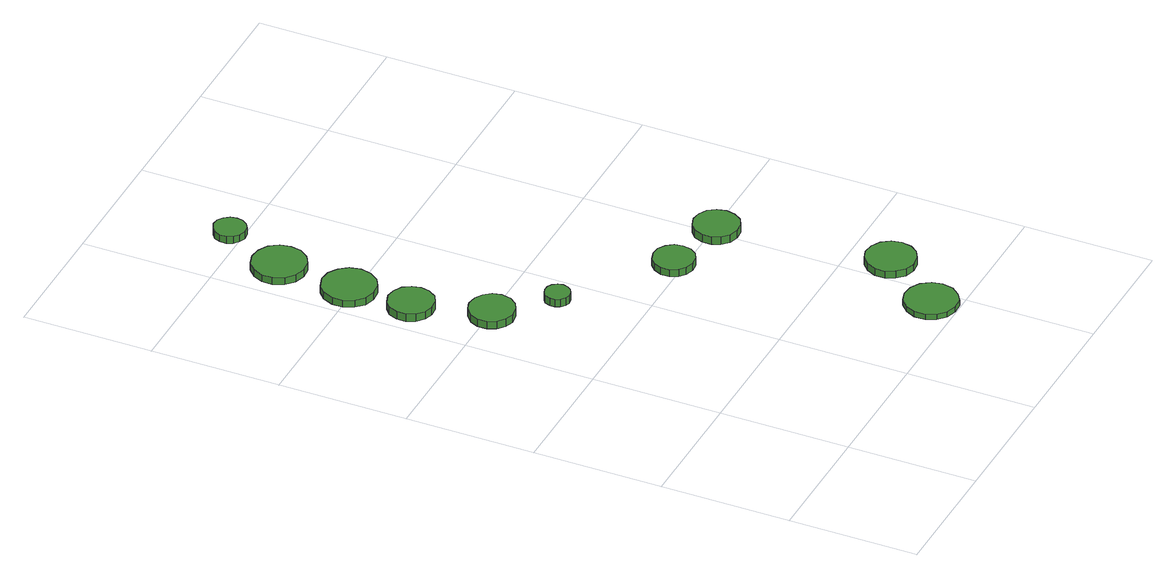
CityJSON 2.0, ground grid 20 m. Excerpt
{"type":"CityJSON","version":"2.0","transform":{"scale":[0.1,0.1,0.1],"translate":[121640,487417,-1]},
"CityObjects":{
"tree1":{"type":"SolitaryVegetationObject","attributes":{"function":"something"},"geometry":[{"type":"MultiSurface","lod":"1","boundaries":[[[0,1,2,3,4,5,6,7,8,9,10,11,12,13,14]],[[15,16,17,18,19,20,21,22,23,24,25,26,27,28,29]],[[0,29,28,1]],[[1,28,27,2]],[[2,27,26,3]],[[3,26,25,4]],[[4,25,24,5]],[[5,24,23,6]],[[6,23,22,7]],[[7,22,21,8]],[[8,21,20,9]],[[9,20,19,10]],[[10,19,18,11]],[[11,18,17,12]],[[12,17,16,13]],[[13,16,15,14]],[[14,15,29,0]]]}]},
"tree2":{"type":"SolitaryVegetationObject","attributes":{"function":"something"},"geometry":[{"type":"MultiSurface","lod":"1","boundaries":[[[30,31,32,33,34,35,36,37,38,39,40,41,42,43,44]],[[45,46,47,48,49,50,51,52,53,54,55,56,57,58,59]],[[30,59,58,31]],[[31,58,57,32]],[[32,57,56,33]],[[33,56,55,34]],[[34,55,54,35]],[[35,54,53,36]],[[36,53,52,37]],[[37,52,51,38]],[[38,51,50,39]],[[39,50,49,40]],[[40,49,48,41]],[[41,48,47,42]],[[42,47,46,43]],[[43,46,45,44]],[[44,45,59,30]]]}]},
"tree3":{"type":"SolitaryVegetationObject","attributes":{"function":"something"},"geometry":[{"type":"MultiSurface","lod":"1","boundaries":[[[60,61,62,63,64,65,66,67,68,69,70,71,72,73,74]],[[75,76,77,78,79,80,81,82,83,84,85,86,87,88,89]],[[60,89,88,61]],[[61,88,87,62]],[[62,87,86,63]],[[63,86,85,64]],[[64,85,84,65]],[[65,84,83,66]],[[66,83,82,67]],[[67,82,81,68]],[[68,81,80,69]],[[69,80,79,70]],[[70,79,78,71]],[[71,78,77,72]],[[72,77,76,73]],[[73,76,75,74]],[[74,75,89,60]]]}]},
"tree4":{"type":"SolitaryVegetationObject","attributes":{"function":"something"},"geometry":[{"type":"MultiSurface","lod":"1","boundaries":[[[90,91,92,93,94,95,96,97,98,99,100,101,102,103,104]],[[105,106,107,108,109,110,111,112,113,114,115,116,117,118,119]],[[90,119,118,91]],[[91,118,117,92]],[[92,117,116,93]],[[93,116,115,94]],[[94,115,114,95]],[[95,114,113,96]],[[96,113,112,97]],[[97,112,111,98]],[[98,111,110,99]],[[99,110,109,100]],[[100,109,108,101]],[[101,108,107,102]],[[102,107,106,103]],[[103,106,105,104]],[[104,105,119,90]]]}]},
"tree5":{"type":"SolitaryVegetationObject","attributes":{"function":"something"},"geometry":[{"type":"MultiSurface","lod":"1","boundaries":[[[120,121,122,123,124,125,126,127,128,129,130,131,132,133,134]],[[135,136,137,138,139,140,141,142,143,144,145,146,147,148,149]],[[120,149,148,121]],[[121,148,147,122]],[[122,147,146,123]],[[123,146,145,124]],[[124,145,144,125]],[[125,144,143,126]],[[126,143,142,127]],[[127,142,141,128]],[[128,141,140,129]],[[129,140,139,130]],[[130,139,138,131]],[[131,138,137,132]],[[132,137,136,133]],[[133,136,135,134]],[[134,135,149,120]]]}]},
"tree6":{"type":"SolitaryVegetationObject","attributes":{"function":"something"},"geometry":[{"type":"MultiSurface","lod":"1","boundaries":[[[150,151,152,153,154,155,156,157,158,159,160,161,162,163,164]],[[165,166,167,168,169,170,171,172,173,174,175,176,177,178,179]],[[150,179,178,151]],[[151,178,177,152]],[[152,177,176,153]],[[153,176,175,154]],[[154,175,174,155]],[[155,174,173,156]],[[156,173,172,157]],[[157,172,171,158]],[[158,171,170,159]],[[159,170,169,160]],[[160,169,168,161]],[[161,168,167,162]],[[162,167,166,163]],[[163,166,165,164]],[[164,165,179,150]]]}]},
"tree7":{"type":"SolitaryVegetationObject","attributes":{"function":"something"},"geometry":[{"type":"MultiSurface","lod":"1","boundaries":[[[180,181,182,183,184,185,186,187,188,189,190,191,192,193,194]],[[195,196,197,198,199,200,201,202,203,204,205,206,207,208,209]],[[180,209,208,181]],[[181,208,207,182]],[[182,207,206,183]],[[183,206,205,184]],[[184,205,204,185]],[[185,204,203,186]],[[186,203,202,187]],[[187,202,201,188]],[[188,201,200,189]],[[189,200,199,190]],[[190,199,198,191]],[[191,198,197,192]],[[192,197,196,193]],[[193,196,195,194]],[[194,195,209,180]]]}]},
"tree8":{"type":"SolitaryVegetationObject","attributes":{"function":"something"},"geometry":[{"type":"MultiSurface","lod":"1","boundaries":[[[210,211,212,213,214,215,216,217,218,219,220,221,222,223,224]],[[225,226,227,228,229,230,231,232,233,234,235,236,237,238,239]],[[210,239,238,211]],[[211,238,237,212]],[[212,237,236,213]],[[213,236,235,214]],[[214,235,234,215]],[[215,234,233,216]],[[216,233,232,217]],[[217,232,231,218]],[[218,231,230,219]],[[219,230,229,220]],[[220,229,228,221]],[[221,228,227,222]],[[222,227,226,223]],[[223,226,225,224]],[[224,225,239,210]]]}]},
"tree9":{"type":"SolitaryVegetationObject","attributes":{"function":"something"},"geometry":[{"type":"MultiSurface","lod":"1","boundaries":[[[240,241,242,243,244,245,246,247,248,249,250,251,252,253,254]],[[255,256,257,258,259,260,261,262,263,264,265,266,267,268,269]],[[240,269,268,241]],[[241,268,267,242]],[[242,267,266,243]],[[243,266,265,244]],[[244,265,264,245]],[[245,264,263,246]],[[246,263,262,247]],[[247,262,261,248]],[[248,261,260,249]],[[249,260,259,250]],[[250,259,258,251]],[[251,258,257,252]],[[252,257,256,253]],[[253,256,255,254]],[[254,255,269,240]]]}]},
"tree10":{"type":"SolitaryVegetationObject","attributes":{"function":"something"},"geometry":[{"type":"MultiSurface","lod":"1","boundaries":[[[270,271,272,273,274,275,276,277,278,279,280,281,282,283,284]],[[285,286,287,288,289,290,291,292,293,294,295,296,297,298,299]],[[270,299,298,271]],[[271,298,297,272]],[[272,297,296,273]],[[273,296,295,274]],[[274,295,294,275]],[[275,294,293,276]],[[276,293,292,277]],[[277,292,291,278]],[[278,291,290,279]],[[279,290,289,280]],[[280,289,288,281]],[[281,288,287,282]],[[282,287,286,283]],[[283,286,285,284]],[[284,285,299,270]]]}]}
},
"vertices":[
[116,596,25],[113,610,25],[104,621,25],[92,628,25],[77,630,25],[64,626,25],[53,616,25],[47,603,25],[47,588,25],[53,575,25],[64,566,25],[77,561,25],[92,563,25],[104,570,25],[113,581,25],[113,581,12],[104,570,12],[92,563,12],[77,561,12],[64,566,12],[53,575,12],[47,588,12],[47,603,12],[53,616,12],[64,626,12],[77,630,12],[92,628,12],[104,621,12],[113,610,12],[116,596,12],
[85,708,24],[82,722,24],[74,734,24],[61,741,24],[47,743,24],[33,738,24],[22,729,24],[16,715,24],[16,701,24],[22,688,24],[33,678,24],[47,674,24],[61,675,24],[74,682,24],[82,694,24],[82,694,11],[74,682,11],[61,675,11],[47,674,11],[33,678,11],[22,688,11],[16,701,11],[16,715,11],[22,729,11],[33,738,11],[47,743,11],[61,741,11],[74,734,11],[82,722,11],[85,708,11],
[88,804,26],[84,821,26],[74,834,26],[60,843,26],[43,845,26],[26,839,26],[14,828,26],[7,812,26],[7,795,26],[14,780,26],[26,768,26],[43,763,26],[60,765,26],[74,773,26],[84,787,26],[84,787,14],[74,773,14],[60,765,14],[43,763,14],[26,768,14],[14,780,14],[7,795,14],[7,812,14],[14,828,14],[26,839,14],[43,845,14],[60,843,14],[74,834,14],[84,821,14],[88,804,14],
[175,527,25],[173,535,25],[168,542,25],[161,546,25],[153,546,25],[146,544,25],[140,539,25],[137,531,25],[137,523,25],[140,516,25],[146,510,25],[153,508,25],[161,509,25],[168,513,25],[173,519,25],[173,519,12],[168,513,12],[161,509,12],[153,508,12],[146,510,12],[140,516,12],[137,523,12],[137,531,12],[140,539,12],[146,544,12],[153,546,12],[161,546,12],[168,542,12],[173,535,12],[175,527,12],
[98,918,25],[95,935,25],[85,949,25],[70,957,25],[53,959,25],[37,954,25],[24,942,25],[17,927,25],[17,910,25],[24,894,25],[37,883,25],[53,878,25],[70,879,25],[85,888,25],[95,902,25],[95,902,13],[85,888,13],[70,879,13],[53,878,13],[37,883,13],[24,894,13],[17,910,13],[17,927,13],[24,942,13],[37,954,13],[53,959,13],[70,957,13],[85,949,13],[95,935,13],[98,918,13],
[412,42,18],[409,58,18],[399,72,18],[385,80,18],[368,82,18],[352,77,18],[340,65,18],[333,50,18],[333,33,18],[340,18,18],[352,7,18],[368,2,18],[385,3,18],[399,12,18],[409,25,18],[409,25,9],[399,12,9],[385,3,9],[368,2,9],[352,7,9],[340,18,9],[333,33,9],[333,50,9],[340,65,9],[352,77,9],[368,82,9],[385,80,9],[399,72,9],[409,58,9],[412,42,9],
[131,1018,24],[129,1028,24],[123,1036,24],[115,1042,24],[104,1043,24],[95,1039,24],[87,1033,24],[83,1023,24],[83,1013,24],[87,1004,24],[95,997,24],[104,994,24],[115,995,24],[123,1000,24],[129,1008,24],[129,1008,12],[123,1000,12],[115,995,12],[104,994,12],[95,997,12],[87,1004,12],[83,1013,12],[83,1023,12],[87,1033,12],[95,1039,12],[104,1043,12],[115,1042,12],[123,1036,12],[129,1028,12],[131,1018,12],
[336,414,23],[334,427,23],[326,437,23],[315,444,23],[302,445,23],[289,441,23],[280,432,23],[274,420,23],[274,407,23],[280,395,23],[289,387,23],[302,383,23],[315,384,23],[326,390,23],[334,401,23],[334,401,11],[326,390,11],[315,384,11],[302,383,11],[289,387,11],[280,395,11],[274,407,11],[274,420,11],[280,432,11],[289,441,11],[302,445,11],[315,444,11],[326,437,11],[334,427,11],[336,414,11],
[477,136,21],[474,151,21],[465,164,21],[451,172,21],[435,174,21],[420,169,21],[409,158,21],[402,144,21],[402,128,21],[409,114,21],[420,103,21],[435,98,21],[451,100,21],[465,108,21],[474,120,21],[474,120,9],[465,108,9],[451,100,9],[435,98,9],[420,103,9],[409,114,9],[402,128,9],[402,144,9],[409,158,9],[420,169,9],[435,174,9],[451,172,9],[465,164,9],[474,151,9],[477,136,9],
[441,394,23],[438,408,23],[430,420,23],[417,427,23],[403,429,23],[389,424,23],[378,415,23],[373,401,23],[373,387,23],[378,374,23],[389,364,23],[403,360,23],[417,361,23],[430,368,23],[438,380,23],[438,380,10],[430,368,10],[417,361,10],[403,360,10],[389,364,10],[378,374,10],[373,387,10],[373,401,10],[378,415,10],[389,424,10],[403,429,10],[417,427,10],[430,420,10],[438,408,10],[441,394,10]
]}
